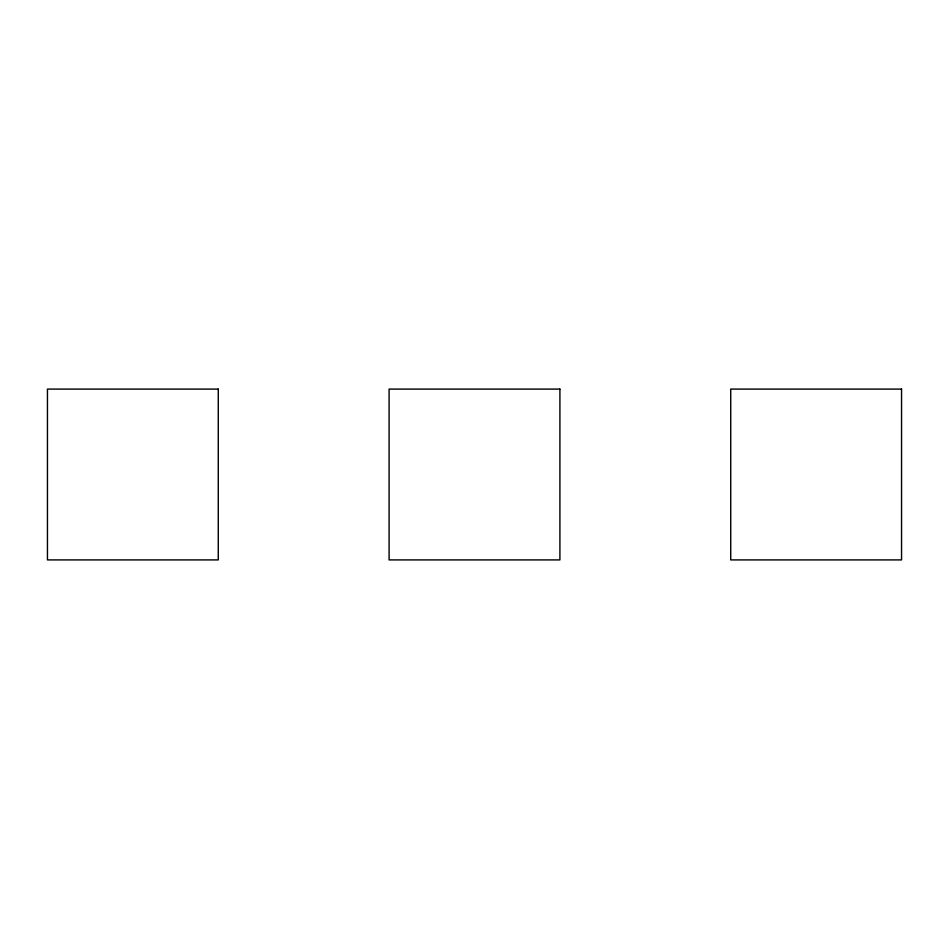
<?xml version="1.0" encoding="UTF-8"?>
<svg xmlns="http://www.w3.org/2000/svg" width="949" height="949" viewBox="0 0 949 949"><rect width="100%" height="100%" fill="white"/><g stroke="black" fill="none" stroke-linecap="round" stroke-linejoin="round"><path stroke-width="1.42" d="M218.27 389.09L47.45 389.09L47.45 559.91L218.27 559.91L218.27 389.09M559.91 389.09L389.09 389.09L389.09 559.91L559.91 559.91L559.91 389.09M901.55 389.09L730.73 389.09L730.73 559.91L901.55 559.91L901.55 389.09"/></g></svg>
